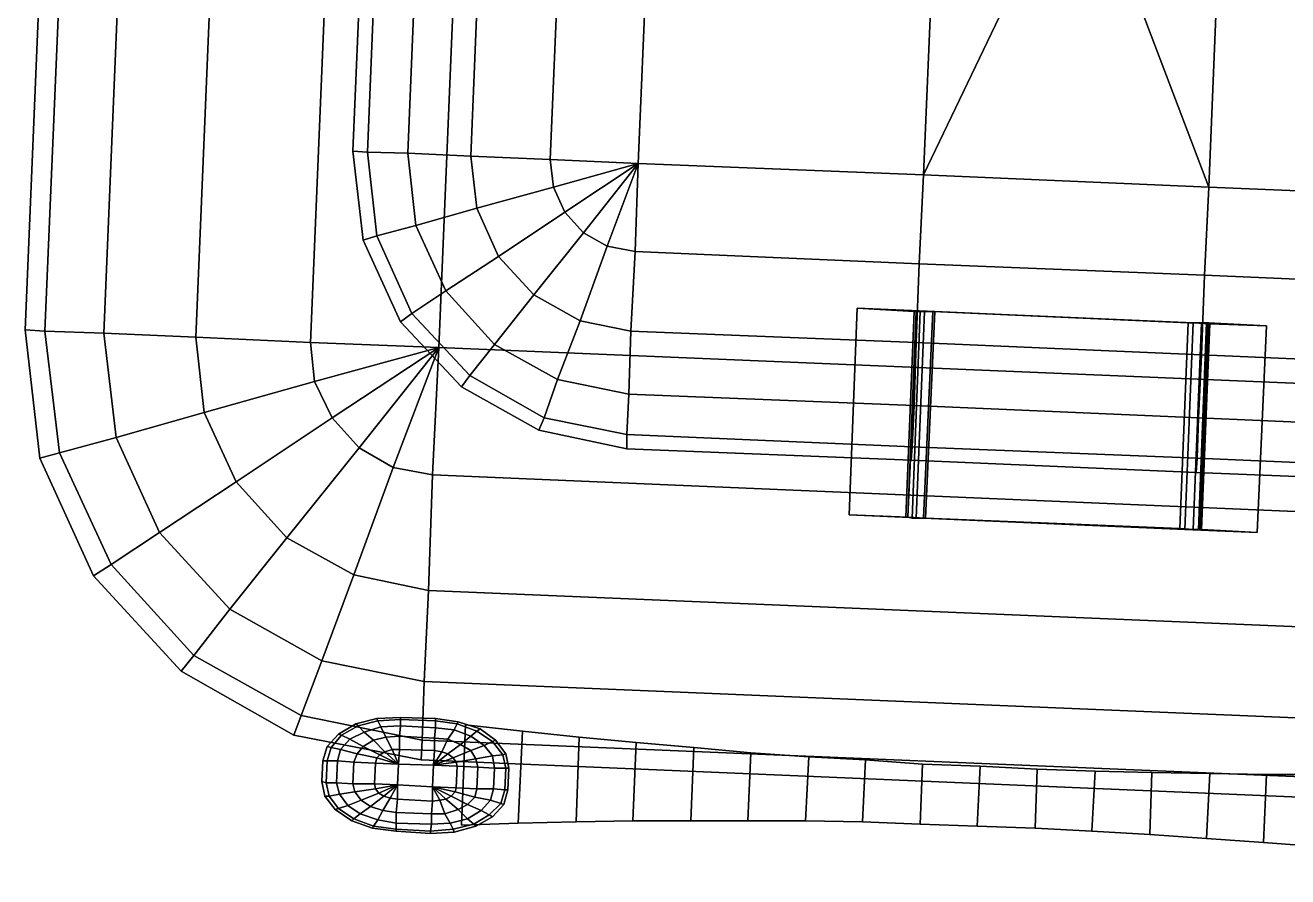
# Model space of a CAD drawing. Extents: x -0.129 to 0.076, y -0.13 to 0.082.
# Drawn here: x -0.1288 to -0.0067, y -0.1289 to -0.0465 of the extents above; entities that cross this region are included whole.
import ezdxf

# ---------------------------------------------------------------- set-up
doc = ezdxf.new("R2010")
doc.units = 0
for name, color, linetype in [('BODY', 81, 'CONTINUOUS'), ('CAP_1', 7, 'CONTINUOUS'), ('CAP_2', 7, 'CONTINUOUS'), ('CUBE', 132, 'CONTINUOUS'), ('HEAD_1', 81, 'CONTINUOUS'), ('MOUTH', 18, 'CONTINUOUS'), ('N.2', 7, 'CONTINUOUS')]:
    doc.layers.add(name, color=color, linetype=linetype)

msp = doc.modelspace()

# ---------------------------------------------------------------- meshes
at = {"layer": 'BODY'}
mesh = msp.add_polyface(dxfattribs=at)
corners = [(-0.0695, -0.0599, 0.0436), (-0.0698, -0.0684, 0.0449), (-0.0423, -0.0696, 0.0449), (-0.0419, -0.061, 0.0436), (-0.0698, -0.0684, 0.1195), (-0.0695, -0.0599, 0.1208), (-0.0419, -0.061, 0.1208), (-0.0423, -0.0696, 0.1195), (-0.0147, -0.0707, 0.0449), (-0.0143, -0.0622, 0.0436), (-0.0143, -0.0622, 0.1208), (-0.0147, -0.0707, 0.1195), (-0.0687, -0.0409, 0.0436), (-0.0772, -0.0405, 0.0449), (-0.078, -0.0595, 0.0449), (-0.0772, -0.0405, 0.1195), (-0.0687, -0.0409, 0.1208), (-0.078, -0.0595, 0.1195), (-0.0777, -0.0622, 0.0449), (-0.0777, -0.0622, 0.1195), (-0.0766, -0.0646, 0.0449), (-0.0766, -0.0646, 0.1195), (-0.0748, -0.0666, 0.0449), (-0.0748, -0.0666, 0.1195), (-0.0725, -0.0679, 0.0449), (-0.0725, -0.0679, 0.1195), (-0.0411, -0.042, 0.1208), (-0.0668, 0.0039, 0.1208), (-0.0392, 0.0027, 0.1208), (-0.0135, -0.0432, 0.1208), (-0.033, -0.0424, 0.0436), (-0.0685, -0.0367, 0.002), (-0.0371, -0.038, 0.002), (-0.0355, -0.0017, 0.002), (-0.067, -0.0003, 0.002), (-0.0216, -0.0429, 0.0436), (-0.0198, 0.0019, 0.0436), (-0.0311, 0.0024, 0.0436), (-0.0687, -0.0409, 0.005), (-0.0773, -0.0405, 0.0063), (-0.0311, 0.0024, 0.005), (-0.033, -0.0424, 0.005), (-0.0686, -0.0393, 0.0033), (-0.0772, -0.0389, 0.0047), (-0.0329, 0.0008, 0.0033), (-0.0346, -0.0407, 0.0033), (-0.0686, -0.0379, 0.0026), (-0.0771, -0.0375, 0.0039), (-0.0343, -0.0005, 0.0026), (-0.0359, -0.0393, 0.0026), (-0.0771, -0.0363, 0.0034)]
mesh.append_faces([[corners[k] for k in face] for face in [(0, 1, 2, 3), (4, 5, 6, 7), (3, 2, 8, 9), (7, 6, 10, 11), (12, 13, 14, 0), (15, 16, 5, 17), (0, 14, 18, 18), (17, 5, 19, 19), (0, 18, 20, 20), (19, 5, 21, 21), (0, 20, 22, 22), (21, 5, 23, 23), (0, 22, 24, 24), (23, 5, 25, 25), (5, 16, 26, 6), (16, 27, 28, 26), (6, 26, 29, 10), (0, 3, 30, 12), (31, 32, 33, 34), (3, 9, 35, 30), (30, 35, 36, 37), (12, 38, 39, 13), (37, 40, 41, 30), (30, 41, 38, 12), (38, 42, 43, 39), (40, 44, 45, 41), (41, 45, 42, 38), (42, 46, 47, 43), (44, 48, 49, 45), (45, 49, 46, 42), (46, 31, 50, 47), (48, 33, 32, 49), (49, 32, 31, 46)]])
mesh = msp.add_polyface(dxfattribs=at)
corners = [(0.0212, -0.0663, 0.1195), (0.0132, -0.0633, 0.1208), (0.0218, -0.0637, 0.1195), (0.0132, -0.0633, 0.0436), (0.0218, -0.0637, 0.0449), (0.0226, -0.0447, 0.0449), (0.014, -0.0444, 0.0436), (0.0294, -0.064, 0.0488), (0.0302, -0.045, 0.0488), (0.0355, -0.0643, 0.0549), (0.0363, -0.0453, 0.0549), (0.0355, -0.0643, 0.1094), (0.0294, -0.064, 0.1155), (0.0302, -0.045, 0.1155), (0.0363, -0.0453, 0.1094), (0.0226, -0.0447, 0.1195), (0.014, -0.0444, 0.1208), (0.0228, -0.0405, 0.0034), (0.0305, -0.0408, 0.0073), (0.0321, -0.0045, 0.0073), (0.0243, -0.0042, 0.0034), (0.0337, -0.041, 0.0105), (0.0352, -0.0046, 0.0105), (0.0244, 0, 0.1195), (0.0321, -0.0003, 0.1155), (0.0159, 0.0004, 0.1208), (-0.0143, -0.0622, 0.1208), (-0.0135, -0.0432, 0.1208), (-0.0143, -0.0622, 0.0436), (-0.0216, -0.0429, 0.0436), (0.043, -0.0007, 0.1162), (0.0411, -0.0455, 0.1162), (0.0226, -0.0447, 0.0063), (0.0141, -0.0444, 0.005), (0.0304, -0.045, 0.0103), (0.0365, -0.0453, 0.0164), (-0.0216, -0.0429, 0.005), (0.0227, -0.0431, 0.0047), (0.0141, -0.0427, 0.0033), (0.0304, -0.0434, 0.0086), (0.0354, -0.0436, 0.0136), (-0.0199, -0.0413, 0.0033), (0.0227, -0.0417, 0.0039), (0.0142, -0.0414, 0.0026), (0.0305, -0.0421, 0.0079), (0.0371, -0.0021, 0.0136), (0.0361, -0.0034, 0.0119), (0.0345, -0.0422, 0.0119), (-0.0185, -0.04, 0.0026), (0.0142, -0.0402, 0.002), (-0.0172, -0.0388, 0.002)]
mesh.append_faces([[corners[k] for k in face] for face in [(0, 1, 2, 2), (3, 4, 5, 6), (4, 7, 8, 5), (7, 9, 10, 8), (11, 12, 13, 14), (12, 2, 15, 13), (2, 1, 16, 15), (17, 18, 19, 20), (18, 21, 22, 19), (13, 15, 23, 24), (15, 16, 25, 23), (26, 27, 16, 1), (28, 3, 6, 29), (24, 30, 31, 13), (5, 32, 33, 6), (8, 34, 32, 5), (10, 35, 34, 8), (6, 33, 36, 29), (32, 37, 38, 33), (34, 39, 37, 32), (35, 40, 39, 34), (33, 38, 41, 36), (37, 42, 43, 38), (39, 44, 42, 37), (45, 46, 47, 40), (40, 47, 44, 39), (38, 43, 48, 41), (42, 17, 49, 43), (44, 18, 17, 42), (46, 22, 21, 47), (47, 21, 18, 44), (43, 49, 50, 48)]])
mesh = msp.add_polyface(dxfattribs=at)
corners = [(-0.0772, -0.0405, 0.0449), (-0.0849, -0.0402, 0.0488), (-0.0857, -0.0592, 0.0488), (-0.078, -0.0595, 0.0449), (-0.091, -0.04, 0.0549), (-0.0918, -0.0589, 0.0549), (-0.0949, -0.0398, 0.0626), (-0.0957, -0.0588, 0.0626), (-0.0963, -0.0397, 0.0712), (-0.0971, -0.0587, 0.0712), (-0.0963, -0.0397, 0.0932), (-0.0971, -0.0587, 0.0932), (-0.0949, -0.0398, 0.1017), (-0.0957, -0.0588, 0.1017), (-0.091, -0.04, 0.1094), (-0.0918, -0.0589, 0.1094), (-0.0849, -0.0402, 0.1155), (-0.0857, -0.0592, 0.1155), (-0.0772, -0.0405, 0.1195), (-0.078, -0.0595, 0.1195), (-0.0777, -0.0622, 0.1195), (-0.0851, -0.0642, 0.1155), (-0.1078, -0.0393, 0.0625), (-0.1094, -0.0392, 0.0711), (-0.1094, -0.0392, 0.0933), (-0.1078, -0.0393, 0.102), (-0.1031, -0.0395, 0.11), (-0.0958, -0.0398, 0.1162), (-0.1091, -0.0366, 0.065), (-0.1103, -0.0365, 0.0711), (-0.1103, -0.0365, 0.0933), (-0.1086, -0.0366, 0.102), (-0.1038, -0.0368, 0.11), (-0.0984, -0.037, 0.1145), (-0.1108, -0.034, 0.0675), (-0.1115, -0.034, 0.0711), (-0.1115, -0.034, 0.0933), (-0.1098, -0.0341, 0.102), (-0.1049, -0.0343, 0.11), (-0.1014, -0.0344, 0.1129), (-0.0773, -0.0405, 0.0063), (-0.085, -0.0402, 0.0103), (-0.0911, -0.04, 0.0164), (-0.0772, -0.0389, 0.0047), (-0.0849, -0.0386, 0.0086), (-0.0899, -0.0384, 0.0136), (-0.0771, -0.0375, 0.0039), (-0.0849, -0.0372, 0.0079), (-0.0889, -0.0371, 0.0119), (-0.0771, -0.0363, 0.0034), (-0.0848, -0.036, 0.0073), (-0.088, -0.0359, 0.0105)]
mesh.append_faces([[corners[k] for k in face] for face in [(0, 1, 2, 3), (1, 4, 5, 2), (4, 6, 7, 5), (6, 8, 9, 7), (8, 10, 11, 9), (10, 12, 13, 11), (12, 14, 15, 13), (14, 16, 17, 15), (16, 18, 19, 17), (17, 19, 20, 21), (6, 22, 23, 8), (8, 23, 24, 10), (10, 24, 25, 12), (12, 25, 26, 14), (14, 26, 27, 16), (22, 28, 29, 23), (23, 29, 30, 24), (24, 30, 31, 25), (25, 31, 32, 26), (26, 32, 33, 27), (28, 34, 35, 29), (29, 35, 36, 30), (30, 36, 37, 31), (31, 37, 38, 32), (32, 38, 39, 33), (0, 40, 41, 1), (1, 41, 42, 4), (40, 43, 44, 41), (41, 44, 45, 42), (43, 46, 47, 44), (44, 47, 48, 45), (46, 49, 50, 47), (47, 50, 51, 48)]])
mesh = msp.add_polyface(dxfattribs=at)
corners = [(-0.078, -0.0595, 0.0449), (-0.0857, -0.0592, 0.0488), (-0.0851, -0.0642, 0.0488), (-0.0777, -0.0622, 0.0449), (-0.0918, -0.0589, 0.0549), (-0.091, -0.0659, 0.0549), (-0.0957, -0.0588, 0.0626), (-0.0948, -0.0669, 0.0626), (-0.0971, -0.0587, 0.0712), (-0.0961, -0.0673, 0.0712), (-0.0971, -0.0587, 0.0932), (-0.0961, -0.0673, 0.0932), (-0.0957, -0.0588, 0.1017), (-0.0948, -0.0669, 0.1017), (-0.0918, -0.0589, 0.1094), (-0.091, -0.0659, 0.1094), (-0.0857, -0.0592, 0.1155), (-0.0851, -0.0642, 0.1155), (-0.083, -0.0689, 0.0488), (-0.0766, -0.0646, 0.0449), (-0.0881, -0.0722, 0.0549), (-0.0914, -0.0744, 0.0626), (-0.0925, -0.0752, 0.0712), (-0.0925, -0.0752, 0.0932), (-0.0914, -0.0744, 0.1017), (-0.0881, -0.0722, 0.1094), (-0.083, -0.0689, 0.1155), (-0.0777, -0.0622, 0.1195), (-0.0766, -0.0646, 0.1195), (-0.0796, -0.0726, 0.0488), (-0.0748, -0.0666, 0.0449), (-0.0834, -0.0774, 0.0549), (-0.0858, -0.0804, 0.0626), (-0.0866, -0.0815, 0.0712), (-0.0866, -0.0815, 0.0932), (-0.0858, -0.0804, 0.1017), (-0.0834, -0.0774, 0.1094), (-0.0796, -0.0726, 0.1155), (-0.0773, -0.0808, 0.0549), (-0.0751, -0.0751, 0.0488), (-0.0786, -0.0845, 0.0626), (-0.0791, -0.0857, 0.0712), (-0.0791, -0.0857, 0.0932), (-0.0786, -0.0845, 0.1017), (-0.0773, -0.0808, 0.1094), (-0.0751, -0.0751, 0.1155)]
mesh.append_faces([[corners[k] for k in face] for face in [(0, 1, 2, 3), (1, 4, 5, 2), (4, 6, 7, 5), (6, 8, 9, 7), (8, 10, 11, 9), (10, 12, 13, 11), (12, 14, 15, 13), (14, 16, 17, 15), (3, 2, 18, 19), (2, 5, 20, 18), (5, 7, 21, 20), (7, 9, 22, 21), (9, 11, 23, 22), (11, 13, 24, 23), (13, 15, 25, 24), (15, 17, 26, 25), (17, 27, 28, 26), (19, 18, 29, 30), (18, 20, 31, 29), (20, 21, 32, 31), (21, 22, 33, 32), (22, 23, 34, 33), (23, 24, 35, 34), (24, 25, 36, 35), (25, 26, 37, 36), (29, 31, 38, 39), (31, 32, 40, 38), (32, 33, 41, 40), (33, 34, 42, 41), (34, 35, 43, 42), (35, 36, 44, 43), (36, 37, 45, 44)]])
mesh = msp.add_polyface(dxfattribs=at)
corners = [(-0.0698, -0.0684, 0.0449), (-0.0702, -0.0761, 0.0488), (-0.0426, -0.0772, 0.0488), (-0.0423, -0.0696, 0.0449), (-0.0704, -0.0822, 0.0549), (-0.0428, -0.0833, 0.0549), (-0.0706, -0.0861, 0.0626), (-0.043, -0.0873, 0.0626), (-0.0706, -0.0875, 0.0712), (-0.0431, -0.0886, 0.0712), (-0.0706, -0.0875, 0.0932), (-0.0431, -0.0886, 0.0932), (-0.0706, -0.0861, 0.1017), (-0.043, -0.0873, 0.1017), (-0.0704, -0.0822, 0.1094), (-0.0428, -0.0833, 0.1094), (-0.0702, -0.0761, 0.1155), (-0.0426, -0.0772, 0.1155), (-0.0698, -0.0684, 0.1195), (-0.0423, -0.0696, 0.1195), (-0.015, -0.0784, 0.0488), (-0.0147, -0.0707, 0.0449), (-0.0153, -0.0845, 0.0549), (-0.0154, -0.0884, 0.0626), (-0.0155, -0.0898, 0.0712), (-0.0155, -0.0898, 0.0932), (-0.0154, -0.0884, 0.1017), (-0.0153, -0.0845, 0.1094), (-0.015, -0.0784, 0.1155), (-0.0147, -0.0707, 0.1195), (-0.083, -0.0689, 0.1155), (-0.0766, -0.0646, 0.1195), (-0.0748, -0.0666, 0.1195), (-0.0796, -0.0726, 0.1155), (-0.0748, -0.0666, 0.0449), (-0.0796, -0.0726, 0.0488), (-0.0751, -0.0751, 0.0488), (-0.0725, -0.0679, 0.0449), (-0.0725, -0.0679, 0.1195), (-0.0751, -0.0751, 0.1155), (-0.0695, -0.0599, 0.0436), (-0.0773, -0.0808, 0.0549), (-0.0786, -0.0845, 0.0626), (-0.0791, -0.0857, 0.0712), (-0.0791, -0.0857, 0.0932), (-0.0786, -0.0845, 0.1017), (-0.0773, -0.0808, 0.1094), (-0.0695, -0.0599, 0.1208)]
mesh.append_faces([[corners[k] for k in face] for face in [(0, 1, 2, 3), (1, 4, 5, 2), (4, 6, 7, 5), (6, 8, 9, 7), (8, 10, 11, 9), (10, 12, 13, 11), (12, 14, 15, 13), (14, 16, 17, 15), (16, 18, 19, 17), (3, 2, 20, 21), (2, 5, 22, 20), (5, 7, 23, 22), (7, 9, 24, 23), (9, 11, 25, 24), (11, 13, 26, 25), (13, 15, 27, 26), (15, 17, 28, 27), (17, 19, 29, 28), (30, 31, 32, 33), (34, 35, 36, 37), (33, 32, 38, 39), (40, 37, 0, 0), (37, 36, 1, 0), (36, 41, 4, 1), (41, 42, 6, 4), (42, 43, 8, 6), (43, 44, 10, 8), (44, 45, 12, 10), (45, 46, 14, 12), (46, 39, 16, 14), (39, 38, 18, 16), (38, 47, 18, 18)]])
mesh = msp.add_polyface(dxfattribs=at)
corners = [(-0.0143, -0.0622, 0.0436), (-0.0147, -0.0707, 0.0449), (0.0129, -0.0719, 0.0449), (0.0132, -0.0633, 0.0436), (-0.015, -0.0784, 0.0488), (0.0126, -0.0796, 0.0488), (-0.0153, -0.0845, 0.0549), (0.0123, -0.0857, 0.0549), (-0.0154, -0.0884, 0.0626), (0.0121, -0.0896, 0.0626), (-0.0155, -0.0898, 0.0712), (0.0121, -0.0909, 0.0712), (-0.0155, -0.0898, 0.0932), (0.0121, -0.0909, 0.0932), (-0.0154, -0.0884, 0.1017), (0.0121, -0.0896, 0.1017), (-0.0153, -0.0845, 0.1094), (0.0123, -0.0857, 0.1094), (-0.015, -0.0784, 0.1155), (0.0126, -0.0796, 0.1155), (-0.0147, -0.0707, 0.1195), (0.0129, -0.0719, 0.1195), (-0.0143, -0.0622, 0.1208), (0.0132, -0.0633, 0.1208), (0.0155, -0.0716, 0.0449), (0.0176, -0.079, 0.0488), (0.0192, -0.0849, 0.0549), (0.0203, -0.0886, 0.0626), (0.0207, -0.0899, 0.0712), (0.0207, -0.0899, 0.0932), (0.0203, -0.0886, 0.1017), (0.0192, -0.0849, 0.1094), (0.0176, -0.079, 0.1155), (0.0155, -0.0716, 0.1195), (0.018, -0.0704, 0.0449), (0.0222, -0.0769, 0.0488), (0.0256, -0.0819, 0.0549), (0.018, -0.0704, 0.1195), (0.0222, -0.0769, 0.1155), (0.0199, -0.0686, 0.0449), (0.0199, -0.0686, 0.1195), (0.0212, -0.0663, 0.0449), (0.0212, -0.0663, 0.1195), (0.0218, -0.0637, 0.0449)]
mesh.append_faces([[corners[k] for k in face] for face in [(0, 1, 2, 3), (1, 4, 5, 2), (4, 6, 7, 5), (6, 8, 9, 7), (8, 10, 11, 9), (10, 12, 13, 11), (12, 14, 15, 13), (14, 16, 17, 15), (16, 18, 19, 17), (18, 20, 21, 19), (20, 22, 23, 21), (3, 2, 24, 24), (2, 5, 25, 24), (5, 7, 26, 25), (7, 9, 27, 26), (9, 11, 28, 27), (11, 13, 29, 28), (13, 15, 30, 29), (15, 17, 31, 30), (17, 19, 32, 31), (19, 21, 33, 32), (21, 23, 33, 33), (3, 24, 34, 34), (24, 25, 35, 34), (25, 26, 36, 35), (32, 33, 37, 38), (33, 23, 37, 37), (3, 34, 39, 39), (37, 23, 40, 40), (3, 39, 41, 41), (40, 23, 42, 42), (3, 41, 43, 43)]])
at = {"layer": 'CAP_1'}
mesh = msp.add_polyface(dxfattribs=at)
corners = [(-0.0096, -0.0956, 0.0593), (-0.0166, -0.0953, 0.0593), (-0.0419, -0.0942, 0.0984), (-0.0426, -0.0942, 0.0996), (-0.043, -0.0942, 0.1005), (-0.0434, -0.0941, 0.1015), (-0.0436, -0.0941, 0.1015), (-0.0434, -0.0941, 0.099), (-0.0434, -0.0941, 0.0947), (-0.0434, -0.0941, 0.0593), (-0.0491, -0.0939, 0.0593), (-0.0491, -0.0939, 0.1083), (-0.0417, -0.0942, 0.1083), (-0.0171, -0.0952, 0.0698), (-0.0158, -0.0953, 0.0678), (-0.0151, -0.0953, 0.0666), (-0.015, -0.0953, 0.0666), (-0.0152, -0.0953, 0.0694), (-0.0153, -0.0953, 0.0738), (-0.0153, -0.0953, 0.1083), (-0.0096, -0.0956, 0.1083)]
mesh.append_faces([[corners[k] for k in face] for face in [(0, 1, 16, 16), (0, 16, 17, 17), (0, 17, 18, 18), (0, 18, 20, 20), (1, 14, 15, 15), (1, 15, 16, 16), (1, 2, 13, 13), (1, 13, 14, 14), (2, 12, 13, 13), (2, 3, 12, 12), (3, 4, 12, 12), (4, 5, 12, 12), (5, 6, 12, 12), (6, 7, 11, 11), (6, 11, 12, 12), (7, 8, 11, 11), (8, 9, 10, 10), (8, 10, 11, 11), (18, 19, 20, 20)]])
at = {"layer": 'CAP_2'}
mesh = msp.add_polyface(dxfattribs=at)
corners = [(-0.0087, -0.0756, 0.0593), (-0.0158, -0.0753, 0.0593), (-0.041, -0.0742, 0.0984), (-0.0418, -0.0742, 0.0996), (-0.0422, -0.0742, 0.1005), (-0.0426, -0.0742, 0.1015), (-0.0428, -0.0742, 0.1015), (-0.0426, -0.0742, 0.099), (-0.0425, -0.0742, 0.0947), (-0.0425, -0.0742, 0.0593), (-0.0483, -0.0739, 0.0593), (-0.0483, -0.0739, 0.1083), (-0.0408, -0.0742, 0.1083), (-0.0163, -0.0753, 0.0698), (-0.015, -0.0753, 0.0678), (-0.0143, -0.0753, 0.0666), (-0.0142, -0.0754, 0.0666), (-0.0144, -0.0753, 0.0694), (-0.0145, -0.0753, 0.0738), (-0.0145, -0.0753, 0.1083), (-0.0087, -0.0756, 0.1083)]
mesh.append_faces([[corners[k] for k in face] for face in [(20, 19, 18, 18), (20, 18, 0, 0), (18, 17, 0, 0), (17, 16, 0, 0), (16, 15, 1, 1), (16, 1, 0, 0), (15, 14, 1, 1), (14, 13, 1, 1), (13, 12, 2, 2), (13, 2, 1, 1), (12, 11, 6, 6), (12, 6, 5, 5), (12, 5, 4, 4), (12, 4, 3, 3), (12, 3, 2, 2), (11, 10, 8, 8), (11, 8, 7, 7), (11, 7, 6, 6), (10, 9, 8, 8)]])
at = {"layer": 'CUBE'}
mesh = msp.add_polyface(dxfattribs=at)
corners = [(-0.0927, -0.118, 0.1996), (-0.0926, -0.1166, 0.2), (-0.0933, -0.1166, 0.2), (-0.0926, -0.1153, 0.201), (-0.0939, -0.1154, 0.201), (-0.0925, -0.1143, 0.2027), (-0.0944, -0.1144, 0.2027), (-0.0925, -0.1137, 0.2047), (-0.0947, -0.1138, 0.2047), (-0.0925, -0.1135, 0.207), (-0.0948, -0.1136, 0.207), (-0.0925, -0.1135, 0.2103), (-0.0948, -0.1136, 0.2103), (-0.0925, -0.1137, 0.2126), (-0.0947, -0.1138, 0.2126), (-0.0925, -0.1143, 0.2146), (-0.0944, -0.1144, 0.2146), (-0.0926, -0.1153, 0.2163), (-0.0939, -0.1154, 0.2163), (-0.0926, -0.1166, 0.2173), (-0.0933, -0.1166, 0.2173), (-0.0927, -0.118, 0.2177), (-0.094, -0.1168, 0.2), (-0.0951, -0.1157, 0.201), (-0.096, -0.1149, 0.2027), (-0.0966, -0.1143, 0.2047), (-0.0968, -0.1141, 0.207), (-0.0966, -0.1143, 0.2126), (-0.0968, -0.1141, 0.2103), (-0.096, -0.1149, 0.2146), (-0.0951, -0.1157, 0.2163), (-0.094, -0.1168, 0.2173), (-0.0945, -0.1171, 0.2), (-0.0961, -0.1163, 0.201), (-0.0945, -0.1171, 0.2173), (-0.0961, -0.1163, 0.2163), (-0.0948, -0.1174, 0.2), (-0.0967, -0.117, 0.201), (-0.0948, -0.1174, 0.2173), (-0.0967, -0.117, 0.2163), (-0.0949, -0.1179, 0.2), (-0.0949, -0.1179, 0.2173), (-0.095, -0.1199, 0.2), (-0.0928, -0.12, 0.1996), (-0.0928, -0.12, 0.2177), (-0.095, -0.1199, 0.2173), (-0.0893, -0.1181, 0.2177), (-0.0894, -0.1202, 0.2177)]
mesh.append_faces([[corners[k] for k in face] for face in [(0, 1, 2, 2), (1, 3, 4, 2), (3, 5, 6, 4), (5, 7, 8, 6), (7, 9, 10, 8), (9, 11, 12, 10), (11, 13, 14, 12), (13, 15, 16, 14), (15, 17, 18, 16), (17, 19, 20, 18), (19, 21, 20, 20), (0, 2, 22, 22), (2, 4, 23, 22), (4, 6, 24, 23), (6, 8, 25, 24), (8, 10, 26, 25), (12, 14, 27, 28), (14, 16, 29, 27), (16, 18, 30, 29), (18, 20, 31, 30), (20, 21, 31, 31), (0, 22, 32, 32), (22, 23, 33, 32), (30, 31, 34, 35), (31, 21, 34, 34), (0, 32, 36, 36), (32, 33, 37, 36), (35, 34, 38, 39), (34, 21, 38, 38), (0, 36, 40, 40), (38, 21, 41, 41), (0, 40, 42, 43), (41, 21, 44, 45), (44, 21, 46, 47)]])
mesh = msp.add_polyface(dxfattribs=at)
corners = [(-0.0893, -0.1181, 0.1996), (-0.087, -0.1182, 0.2), (-0.0871, -0.1178, 0.2), (-0.087, -0.1182, 0.2173), (-0.0893, -0.1181, 0.2177), (-0.0871, -0.1178, 0.2173), (-0.0874, -0.1174, 0.2), (-0.0874, -0.1174, 0.2173), (-0.0879, -0.117, 0.2), (-0.0879, -0.117, 0.2173), (-0.0885, -0.1168, 0.2), (-0.0867, -0.1161, 0.201), (-0.0879, -0.1156, 0.201), (-0.0867, -0.1161, 0.2163), (-0.0885, -0.1168, 0.2173), (-0.0879, -0.1156, 0.2163), (-0.0892, -0.1167, 0.2), (-0.0892, -0.1155, 0.201), (-0.0873, -0.1147, 0.2027), (-0.0891, -0.1145, 0.2027), (-0.087, -0.1141, 0.2047), (-0.0891, -0.1138, 0.2047), (-0.0869, -0.1139, 0.207), (-0.0891, -0.1136, 0.207), (-0.0869, -0.1139, 0.2103), (-0.0891, -0.1136, 0.2103), (-0.087, -0.1141, 0.2126), (-0.0891, -0.1138, 0.2126), (-0.0873, -0.1147, 0.2146), (-0.0891, -0.1145, 0.2146), (-0.0892, -0.1155, 0.2163), (-0.0892, -0.1167, 0.2173), (-0.0926, -0.1166, 0.2), (-0.0927, -0.118, 0.1996), (-0.0926, -0.1153, 0.201), (-0.0925, -0.1143, 0.2027), (-0.0925, -0.1137, 0.2047), (-0.0925, -0.1135, 0.207), (-0.0925, -0.1135, 0.2103), (-0.0925, -0.1137, 0.2126), (-0.0925, -0.1143, 0.2146), (-0.0926, -0.1153, 0.2163), (-0.0926, -0.1166, 0.2173), (-0.0927, -0.118, 0.2177), (-0.0928, -0.12, 0.1996), (-0.0894, -0.1202, 0.1996)]
mesh.append_faces([[corners[k] for k in face] for face in [(0, 1, 2, 2), (3, 4, 5, 5), (0, 2, 6, 6), (5, 4, 7, 7), (0, 6, 8, 8), (7, 4, 9, 9), (0, 8, 10, 10), (8, 11, 12, 10), (13, 9, 14, 15), (9, 4, 14, 14), (0, 10, 16, 16), (10, 12, 17, 16), (12, 18, 19, 17), (18, 20, 21, 19), (20, 22, 23, 21), (22, 24, 25, 23), (24, 26, 27, 25), (26, 28, 29, 27), (28, 15, 30, 29), (15, 14, 31, 30), (14, 4, 31, 31), (0, 16, 32, 33), (16, 17, 34, 32), (17, 19, 35, 34), (19, 21, 36, 35), (21, 23, 37, 36), (23, 25, 38, 37), (25, 27, 39, 38), (27, 29, 40, 39), (29, 30, 41, 40), (30, 31, 42, 41), (31, 4, 43, 42), (44, 45, 0, 33)]])
mesh = msp.add_polyface(dxfattribs=at)
corners = [(-0.0948, -0.1136, 0.207), (-0.0948, -0.1136, 0.2103), (-0.0968, -0.1141, 0.2103), (-0.0968, -0.1141, 0.207), (-0.0951, -0.1157, 0.201), (-0.096, -0.1149, 0.2027), (-0.0974, -0.1156, 0.2027), (-0.0961, -0.1163, 0.201), (-0.0966, -0.1143, 0.2047), (-0.0982, -0.1152, 0.2047), (-0.0985, -0.1151, 0.207), (-0.0985, -0.1151, 0.2103), (-0.0966, -0.1143, 0.2126), (-0.0982, -0.1152, 0.2126), (-0.096, -0.1149, 0.2146), (-0.0974, -0.1156, 0.2146), (-0.0951, -0.1157, 0.2163), (-0.0961, -0.1163, 0.2163), (-0.0983, -0.1166, 0.2027), (-0.0967, -0.117, 0.201), (-0.0992, -0.1164, 0.2047), (-0.0996, -0.1163, 0.207), (-0.0996, -0.1163, 0.2103), (-0.0992, -0.1164, 0.2126), (-0.0983, -0.1166, 0.2146), (-0.0967, -0.117, 0.2163), (-0.0948, -0.1174, 0.2), (-0.097, -0.1178, 0.201), (-0.0949, -0.1179, 0.2), (-0.0986, -0.1177, 0.2027), (-0.0996, -0.1177, 0.2047), (-0.1, -0.1177, 0.207), (-0.1, -0.1177, 0.2103), (-0.0996, -0.1177, 0.2126), (-0.0986, -0.1177, 0.2146), (-0.097, -0.1178, 0.2163), (-0.0948, -0.1174, 0.2173), (-0.0949, -0.1179, 0.2173), (-0.0971, -0.1199, 0.201), (-0.095, -0.1199, 0.2), (-0.0987, -0.1198, 0.2027), (-0.0997, -0.1198, 0.2047), (-0.1001, -0.1197, 0.207), (-0.1001, -0.1197, 0.2103), (-0.0997, -0.1198, 0.2126), (-0.0987, -0.1198, 0.2146), (-0.0971, -0.1199, 0.2163), (-0.095, -0.1199, 0.2173)]
mesh.append_faces([[corners[k] for k in face] for face in [(0, 1, 2, 3), (4, 5, 6, 7), (5, 8, 9, 6), (8, 3, 10, 9), (3, 2, 11, 10), (2, 12, 13, 11), (12, 14, 15, 13), (14, 16, 17, 15), (7, 6, 18, 19), (6, 9, 20, 18), (9, 10, 21, 20), (10, 11, 22, 21), (11, 13, 23, 22), (13, 15, 24, 23), (15, 17, 25, 24), (26, 19, 27, 28), (19, 18, 29, 27), (18, 20, 30, 29), (20, 21, 31, 30), (21, 22, 32, 31), (22, 23, 33, 32), (23, 24, 34, 33), (24, 25, 35, 34), (25, 36, 37, 35), (28, 27, 38, 39), (27, 29, 40, 38), (29, 30, 41, 40), (30, 31, 42, 41), (31, 32, 43, 42), (32, 33, 44, 43), (33, 34, 45, 44), (34, 35, 46, 45), (35, 37, 47, 46)]])
mesh = msp.add_polyface(dxfattribs=at)
corners = [(-0.087, -0.1182, 0.2), (-0.085, -0.1183, 0.201), (-0.0852, -0.1175, 0.201), (-0.0871, -0.1178, 0.2), (-0.0834, -0.1184, 0.2027), (-0.0836, -0.1172, 0.2027), (-0.0823, -0.1184, 0.2047), (-0.0826, -0.1171, 0.2047), (-0.082, -0.1184, 0.207), (-0.0823, -0.117, 0.207), (-0.082, -0.1184, 0.2103), (-0.0823, -0.117, 0.2103), (-0.0823, -0.1184, 0.2126), (-0.0826, -0.1171, 0.2126), (-0.0834, -0.1184, 0.2146), (-0.0836, -0.1172, 0.2146), (-0.085, -0.1183, 0.2163), (-0.0852, -0.1175, 0.2163), (-0.087, -0.1182, 0.2173), (-0.0871, -0.1178, 0.2173), (-0.0857, -0.1167, 0.201), (-0.0874, -0.1174, 0.2), (-0.0844, -0.1162, 0.2027), (-0.0836, -0.1158, 0.2047), (-0.0833, -0.1157, 0.207), (-0.0833, -0.1157, 0.2103), (-0.0836, -0.1158, 0.2126), (-0.0844, -0.1162, 0.2146), (-0.0857, -0.1167, 0.2163), (-0.0874, -0.1174, 0.2173), (-0.0867, -0.1161, 0.201), (-0.0879, -0.117, 0.2), (-0.0857, -0.1153, 0.2027), (-0.0851, -0.1148, 0.2047), (-0.0848, -0.1146, 0.207), (-0.0848, -0.1146, 0.2103), (-0.0851, -0.1148, 0.2126), (-0.0857, -0.1153, 0.2146), (-0.0867, -0.1161, 0.2163), (-0.0879, -0.117, 0.2173), (-0.0873, -0.1147, 0.2027), (-0.0879, -0.1156, 0.201), (-0.087, -0.1141, 0.2047), (-0.0869, -0.1139, 0.207), (-0.0869, -0.1139, 0.2103), (-0.087, -0.1141, 0.2126), (-0.0873, -0.1147, 0.2146), (-0.0879, -0.1156, 0.2163)]
mesh.append_faces([[corners[k] for k in face] for face in [(0, 1, 2, 3), (1, 4, 5, 2), (4, 6, 7, 5), (6, 8, 9, 7), (8, 10, 11, 9), (10, 12, 13, 11), (12, 14, 15, 13), (14, 16, 17, 15), (16, 18, 19, 17), (3, 2, 20, 21), (2, 5, 22, 20), (5, 7, 23, 22), (7, 9, 24, 23), (9, 11, 25, 24), (11, 13, 26, 25), (13, 15, 27, 26), (15, 17, 28, 27), (17, 19, 29, 28), (21, 20, 30, 31), (20, 22, 32, 30), (22, 23, 33, 32), (23, 24, 34, 33), (24, 25, 35, 34), (25, 26, 36, 35), (26, 27, 37, 36), (27, 28, 38, 37), (28, 29, 39, 38), (30, 32, 40, 41), (32, 33, 42, 40), (33, 34, 43, 42), (34, 35, 44, 43), (35, 36, 45, 44), (36, 37, 46, 45), (37, 38, 47, 46)]])
mesh = msp.add_polyface(dxfattribs=at)
corners = [(-0.0894, -0.1202, 0.1996), (-0.0894, -0.1216, 0.2), (-0.0887, -0.1215, 0.2), (-0.0895, -0.1228, 0.201), (-0.0882, -0.1228, 0.201), (-0.0895, -0.1238, 0.2027), (-0.0877, -0.1237, 0.2027), (-0.0896, -0.1245, 0.2047), (-0.0874, -0.1243, 0.2047), (-0.0896, -0.1247, 0.207), (-0.0873, -0.1246, 0.207), (-0.0896, -0.1247, 0.2103), (-0.0873, -0.1246, 0.2103), (-0.0896, -0.1245, 0.2126), (-0.0874, -0.1243, 0.2126), (-0.0895, -0.1238, 0.2146), (-0.0877, -0.1237, 0.2146), (-0.0895, -0.1228, 0.2163), (-0.0882, -0.1228, 0.2163), (-0.0894, -0.1216, 0.2173), (-0.0887, -0.1215, 0.2173), (-0.0894, -0.1202, 0.2177), (-0.0881, -0.1214, 0.2), (-0.0869, -0.1224, 0.201), (-0.086, -0.1233, 0.2027), (-0.0854, -0.1238, 0.2047), (-0.0852, -0.124, 0.207), (-0.0854, -0.1238, 0.2126), (-0.0852, -0.124, 0.2103), (-0.086, -0.1233, 0.2146), (-0.0869, -0.1224, 0.2163), (-0.0881, -0.1214, 0.2173), (-0.0876, -0.1211, 0.2), (-0.086, -0.1219, 0.201), (-0.0876, -0.1211, 0.2173), (-0.086, -0.1219, 0.2163), (-0.0872, -0.1207, 0.2), (-0.0853, -0.1212, 0.201), (-0.0872, -0.1207, 0.2173), (-0.0853, -0.1212, 0.2163), (-0.0871, -0.1203, 0.2), (-0.0871, -0.1203, 0.2173), (-0.087, -0.1182, 0.2), (-0.0893, -0.1181, 0.1996), (-0.0893, -0.1181, 0.2177), (-0.087, -0.1182, 0.2173)]
mesh.append_faces([[corners[k] for k in face] for face in [(0, 1, 2, 2), (1, 3, 4, 2), (3, 5, 6, 4), (5, 7, 8, 6), (7, 9, 10, 8), (9, 11, 12, 10), (11, 13, 14, 12), (13, 15, 16, 14), (15, 17, 18, 16), (17, 19, 20, 18), (19, 21, 20, 20), (0, 2, 22, 22), (2, 4, 23, 22), (4, 6, 24, 23), (6, 8, 25, 24), (8, 10, 26, 25), (12, 14, 27, 28), (14, 16, 29, 27), (16, 18, 30, 29), (18, 20, 31, 30), (20, 21, 31, 31), (0, 22, 32, 32), (22, 23, 33, 32), (30, 31, 34, 35), (31, 21, 34, 34), (0, 32, 36, 36), (32, 33, 37, 36), (35, 34, 38, 39), (34, 21, 38, 38), (0, 36, 40, 40), (38, 21, 41, 41), (0, 40, 42, 43), (41, 21, 44, 45)]])
mesh = msp.add_polyface(dxfattribs=at)
corners = [(-0.0873, -0.1246, 0.207), (-0.0873, -0.1246, 0.2103), (-0.0852, -0.124, 0.2103), (-0.0852, -0.124, 0.207), (-0.0869, -0.1224, 0.201), (-0.086, -0.1233, 0.2027), (-0.0847, -0.1225, 0.2027), (-0.086, -0.1219, 0.201), (-0.0854, -0.1238, 0.2047), (-0.0839, -0.1229, 0.2047), (-0.0836, -0.1231, 0.207), (-0.0836, -0.1231, 0.2103), (-0.0854, -0.1238, 0.2126), (-0.0839, -0.1229, 0.2126), (-0.086, -0.1233, 0.2146), (-0.0847, -0.1225, 0.2146), (-0.0869, -0.1224, 0.2163), (-0.086, -0.1219, 0.2163), (-0.0838, -0.1215, 0.2027), (-0.0853, -0.1212, 0.201), (-0.0828, -0.1218, 0.2047), (-0.0825, -0.1219, 0.207), (-0.0825, -0.1219, 0.2103), (-0.0828, -0.1218, 0.2126), (-0.0838, -0.1215, 0.2146), (-0.0853, -0.1212, 0.2163), (-0.0872, -0.1207, 0.2), (-0.0851, -0.1204, 0.201), (-0.0871, -0.1203, 0.2), (-0.0835, -0.1204, 0.2027), (-0.0824, -0.1205, 0.2047), (-0.0821, -0.1205, 0.207), (-0.0821, -0.1205, 0.2103), (-0.0824, -0.1205, 0.2126), (-0.0835, -0.1204, 0.2146), (-0.0851, -0.1204, 0.2163), (-0.0872, -0.1207, 0.2173), (-0.0871, -0.1203, 0.2173), (-0.085, -0.1183, 0.201), (-0.087, -0.1182, 0.2), (-0.0834, -0.1184, 0.2027), (-0.0823, -0.1184, 0.2047), (-0.082, -0.1184, 0.207), (-0.082, -0.1184, 0.2103), (-0.0823, -0.1184, 0.2126), (-0.0834, -0.1184, 0.2146), (-0.085, -0.1183, 0.2163), (-0.087, -0.1182, 0.2173)]
mesh.append_faces([[corners[k] for k in face] for face in [(0, 1, 2, 3), (4, 5, 6, 7), (5, 8, 9, 6), (8, 3, 10, 9), (3, 2, 11, 10), (2, 12, 13, 11), (12, 14, 15, 13), (14, 16, 17, 15), (7, 6, 18, 19), (6, 9, 20, 18), (9, 10, 21, 20), (10, 11, 22, 21), (11, 13, 23, 22), (13, 15, 24, 23), (15, 17, 25, 24), (26, 19, 27, 28), (19, 18, 29, 27), (18, 20, 30, 29), (20, 21, 31, 30), (21, 22, 32, 31), (22, 23, 33, 32), (23, 24, 34, 33), (24, 25, 35, 34), (25, 36, 37, 35), (28, 27, 38, 39), (27, 29, 40, 38), (29, 30, 41, 40), (30, 31, 42, 41), (31, 32, 43, 42), (32, 33, 44, 43), (33, 34, 45, 44), (34, 35, 46, 45), (35, 37, 47, 46)]])
mesh = msp.add_polyface(dxfattribs=at)
corners = [(-0.095, -0.1199, 0.2), (-0.0971, -0.1199, 0.201), (-0.0969, -0.1207, 0.201), (-0.0949, -0.1204, 0.2), (-0.0987, -0.1198, 0.2027), (-0.0984, -0.1209, 0.2027), (-0.0997, -0.1198, 0.2047), (-0.0994, -0.1211, 0.2047), (-0.1001, -0.1197, 0.207), (-0.0998, -0.1211, 0.207), (-0.1001, -0.1197, 0.2103), (-0.0998, -0.1211, 0.2103), (-0.0997, -0.1198, 0.2126), (-0.0994, -0.1211, 0.2126), (-0.0987, -0.1198, 0.2146), (-0.0984, -0.1209, 0.2146), (-0.0971, -0.1199, 0.2163), (-0.0969, -0.1207, 0.2163), (-0.095, -0.1199, 0.2173), (-0.0949, -0.1204, 0.2173), (-0.0963, -0.1215, 0.201), (-0.0946, -0.1208, 0.2), (-0.0976, -0.122, 0.2027), (-0.0985, -0.1223, 0.2047), (-0.0988, -0.1224, 0.207), (-0.0988, -0.1224, 0.2103), (-0.0985, -0.1223, 0.2126), (-0.0976, -0.122, 0.2146), (-0.0963, -0.1215, 0.2163), (-0.0946, -0.1208, 0.2173), (-0.0954, -0.1221, 0.201), (-0.0941, -0.1211, 0.2), (-0.0964, -0.1228, 0.2027), (-0.097, -0.1233, 0.2047), (-0.0972, -0.1235, 0.207), (-0.0972, -0.1235, 0.2103), (-0.097, -0.1233, 0.2126), (-0.0964, -0.1228, 0.2146), (-0.0954, -0.1221, 0.2163), (-0.0947, -0.1234, 0.2027), (-0.0942, -0.1225, 0.201), (-0.0951, -0.124, 0.2047), (-0.0952, -0.1242, 0.207), (-0.0952, -0.1242, 0.2103), (-0.0951, -0.124, 0.2126), (-0.0947, -0.1234, 0.2146), (-0.0942, -0.1225, 0.2163)]
mesh.append_faces([[corners[k] for k in face] for face in [(0, 1, 2, 3), (1, 4, 5, 2), (4, 6, 7, 5), (6, 8, 9, 7), (8, 10, 11, 9), (10, 12, 13, 11), (12, 14, 15, 13), (14, 16, 17, 15), (16, 18, 19, 17), (3, 2, 20, 21), (2, 5, 22, 20), (5, 7, 23, 22), (7, 9, 24, 23), (9, 11, 25, 24), (11, 13, 26, 25), (13, 15, 27, 26), (15, 17, 28, 27), (17, 19, 29, 28), (21, 20, 30, 31), (20, 22, 32, 30), (22, 23, 33, 32), (23, 24, 34, 33), (24, 25, 35, 34), (25, 26, 36, 35), (26, 27, 37, 36), (27, 28, 38, 37), (30, 32, 39, 40), (32, 33, 41, 39), (33, 34, 42, 41), (34, 35, 43, 42), (35, 36, 44, 43), (36, 37, 45, 44), (37, 38, 46, 45)]])
mesh = msp.add_polyface(dxfattribs=at)
corners = [(-0.0928, -0.12, 0.1996), (-0.0928, -0.1214, 0.2), (-0.0894, -0.1216, 0.2), (-0.0894, -0.1202, 0.1996), (-0.0929, -0.1227, 0.201), (-0.0895, -0.1228, 0.201), (-0.0929, -0.1237, 0.2027), (-0.0895, -0.1238, 0.2027), (-0.0929, -0.1243, 0.2047), (-0.0896, -0.1245, 0.2047), (-0.0929, -0.1245, 0.207), (-0.0896, -0.1247, 0.207), (-0.0929, -0.1245, 0.2103), (-0.0896, -0.1247, 0.2103), (-0.0929, -0.1243, 0.2126), (-0.0896, -0.1245, 0.2126), (-0.0929, -0.1237, 0.2146), (-0.0895, -0.1238, 0.2146), (-0.0929, -0.1227, 0.2163), (-0.0895, -0.1228, 0.2163), (-0.0928, -0.1214, 0.2173), (-0.0894, -0.1216, 0.2173), (-0.0928, -0.12, 0.2177), (-0.0894, -0.1202, 0.2177), (-0.095, -0.1199, 0.2), (-0.0949, -0.1204, 0.2), (-0.095, -0.1199, 0.2173), (-0.0949, -0.1204, 0.2173), (-0.0946, -0.1208, 0.2), (-0.0946, -0.1208, 0.2173), (-0.0941, -0.1211, 0.2), (-0.0963, -0.1215, 0.2163), (-0.0941, -0.1211, 0.2173), (-0.0954, -0.1221, 0.2163), (-0.0935, -0.1213, 0.2), (-0.0954, -0.1221, 0.201), (-0.0942, -0.1225, 0.201), (-0.0935, -0.1213, 0.2173), (-0.0942, -0.1225, 0.2163), (-0.0947, -0.1234, 0.2027), (-0.0951, -0.124, 0.2047), (-0.0952, -0.1242, 0.207), (-0.0952, -0.1242, 0.2103), (-0.0951, -0.124, 0.2126), (-0.0947, -0.1234, 0.2146)]
mesh.append_faces([[corners[k] for k in face] for face in [(0, 1, 2, 3), (1, 4, 5, 2), (4, 6, 7, 5), (6, 8, 9, 7), (8, 10, 11, 9), (10, 12, 13, 11), (12, 14, 15, 13), (14, 16, 17, 15), (16, 18, 19, 17), (18, 20, 21, 19), (20, 22, 23, 21), (0, 24, 25, 25), (26, 22, 27, 27), (0, 25, 28, 28), (27, 22, 29, 29), (0, 28, 30, 30), (31, 29, 32, 33), (29, 22, 32, 32), (0, 30, 34, 34), (30, 35, 36, 34), (33, 32, 37, 38), (32, 22, 37, 37), (0, 34, 1, 1), (34, 36, 4, 1), (36, 39, 6, 4), (39, 40, 8, 6), (40, 41, 10, 8), (41, 42, 12, 10), (42, 43, 14, 12), (43, 44, 16, 14), (44, 38, 18, 16), (38, 37, 20, 18), (37, 22, 20, 20)]])
at = {"layer": 'HEAD_1'}
mesh = msp.add_polyface(dxfattribs=at)
corners = [(0.0361, 0.0372, 0.121), (0.0484, 0.0367, 0.123), (0.048, 0.0405, 0.123), (0.0484, 0.0367, 0.3191), (0.0361, 0.0372, 0.321), (0.048, 0.0405, 0.3191), (0.0464, 0.044, 0.123), (0.0464, 0.044, 0.3191), (0.0437, 0.0469, 0.123), (0.0437, 0.0469, 0.3191), (0.0404, 0.0488, 0.123), (0.0507, 0.0556, 0.1287), (0.0443, 0.0592, 0.1287), (0.0507, 0.0556, 0.3134), (0.0404, 0.0488, 0.3191), (0.0443, 0.0592, 0.3134), (0.0366, 0.0495, 0.123), (0.0371, 0.0607, 0.1287), (0.0474, 0.0675, 0.1375), (0.0374, 0.0695, 0.1375), (0.0493, 0.0728, 0.1487), (0.0377, 0.0752, 0.1487), (0.05, 0.0747, 0.161), (0.0377, 0.0772, 0.161), (0.05, 0.0747, 0.281), (0.0377, 0.0772, 0.281), (0.0493, 0.0728, 0.2934), (0.0377, 0.0752, 0.2934), (0.0474, 0.0675, 0.3046), (0.0374, 0.0695, 0.3046), (0.0371, 0.0607, 0.3134), (0.0366, 0.0495, 0.3191), (-0.0833, 0.0546, 0.123), (-0.0838, 0.0422, 0.121), (-0.0828, 0.0657, 0.1287), (-0.0825, 0.0745, 0.1375), (-0.0822, 0.0802, 0.1487), (-0.0821, 0.0822, 0.161), (-0.0821, 0.0822, 0.281), (-0.0822, 0.0802, 0.2934), (-0.0825, 0.0745, 0.3046), (-0.0828, 0.0657, 0.3134), (-0.0833, 0.0546, 0.3191), (-0.0838, 0.0422, 0.321), (-0.0888, -0.0777, 0.121), (0.031, -0.0827, 0.121)]
mesh.append_faces([[corners[k] for k in face] for face in [(0, 1, 2, 2), (3, 4, 5, 5), (0, 2, 6, 6), (5, 4, 7, 7), (0, 6, 8, 8), (7, 4, 9, 9), (0, 8, 10, 10), (8, 11, 12, 10), (13, 9, 14, 15), (9, 4, 14, 14), (0, 10, 16, 16), (10, 12, 17, 16), (12, 18, 19, 17), (18, 20, 21, 19), (20, 22, 23, 21), (22, 24, 25, 23), (24, 26, 27, 25), (26, 28, 29, 27), (28, 15, 30, 29), (15, 14, 31, 30), (14, 4, 31, 31), (0, 16, 32, 33), (16, 17, 34, 32), (17, 19, 35, 34), (19, 21, 36, 35), (21, 23, 37, 36), (23, 25, 38, 37), (25, 27, 39, 38), (27, 29, 40, 39), (29, 30, 41, 40), (30, 31, 42, 41), (31, 4, 43, 42), (44, 45, 0, 33)]])
mesh = msp.add_polyface(dxfattribs=at)
corners = [(-0.0838, 0.0422, 0.121), (-0.0833, 0.0546, 0.123), (-0.0871, 0.0541, 0.123), (-0.0833, 0.0546, 0.3191), (-0.0838, 0.0422, 0.321), (-0.0871, 0.0541, 0.3191), (-0.0907, 0.0525, 0.123), (-0.0907, 0.0525, 0.3191), (-0.0935, 0.0499, 0.123), (-0.0935, 0.0499, 0.3191), (-0.0954, 0.0465, 0.123), (-0.1023, 0.0568, 0.1287), (-0.1059, 0.0504, 0.1287), (-0.1023, 0.0568, 0.3134), (-0.0954, 0.0465, 0.3191), (-0.1059, 0.0504, 0.3134), (-0.0962, 0.0427, 0.123), (-0.1073, 0.0432, 0.1287), (-0.1142, 0.0535, 0.1375), (-0.1162, 0.0436, 0.1375), (-0.1195, 0.0555, 0.1487), (-0.1218, 0.0438, 0.1487), (-0.1213, 0.0562, 0.161), (-0.1238, 0.0439, 0.161), (-0.1213, 0.0562, 0.281), (-0.1238, 0.0439, 0.281), (-0.1195, 0.0555, 0.2934), (-0.1218, 0.0438, 0.2934), (-0.1142, 0.0535, 0.3046), (-0.1162, 0.0436, 0.3046), (-0.1073, 0.0432, 0.3134), (-0.0962, 0.0427, 0.3191), (-0.1012, -0.0772, 0.123), (-0.0888, -0.0777, 0.121), (-0.1123, -0.0767, 0.1287), (-0.1212, -0.0763, 0.1375), (-0.1269, -0.0761, 0.1487), (-0.1288, -0.076, 0.161), (-0.1288, -0.076, 0.281), (-0.1269, -0.0761, 0.2934), (-0.1212, -0.0763, 0.3046), (-0.1123, -0.0767, 0.3134), (-0.1012, -0.0772, 0.3191), (-0.0888, -0.0777, 0.321), (0.0361, 0.0372, 0.321), (0.031, -0.0827, 0.321)]
mesh.append_faces([[corners[k] for k in face] for face in [(0, 1, 2, 2), (3, 4, 5, 5), (0, 2, 6, 6), (5, 4, 7, 7), (0, 6, 8, 8), (7, 4, 9, 9), (0, 8, 10, 10), (8, 11, 12, 10), (13, 9, 14, 15), (9, 4, 14, 14), (0, 10, 16, 16), (10, 12, 17, 16), (12, 18, 19, 17), (18, 20, 21, 19), (20, 22, 23, 21), (22, 24, 25, 23), (24, 26, 27, 25), (26, 28, 29, 27), (28, 15, 30, 29), (15, 14, 31, 30), (14, 4, 31, 31), (0, 16, 32, 33), (16, 17, 34, 32), (17, 19, 35, 34), (19, 21, 36, 35), (21, 23, 37, 36), (23, 25, 38, 37), (25, 27, 39, 38), (27, 29, 40, 39), (29, 30, 41, 40), (30, 31, 42, 41), (31, 4, 43, 42), (43, 4, 44, 45)]])
mesh = msp.add_polyface(dxfattribs=at)
corners = [(-0.1012, -0.0772, 0.123), (-0.1123, -0.0767, 0.1287), (-0.1115, -0.084, 0.1287), (-0.1008, -0.081, 0.123), (-0.1212, -0.0763, 0.1375), (-0.12, -0.0864, 0.1375), (-0.1269, -0.0761, 0.1487), (-0.1255, -0.0879, 0.1487), (-0.1288, -0.076, 0.161), (-0.1274, -0.0884, 0.161), (-0.1288, -0.076, 0.281), (-0.1274, -0.0884, 0.281), (-0.1269, -0.0761, 0.2934), (-0.1255, -0.0879, 0.2934), (-0.1212, -0.0763, 0.3046), (-0.12, -0.0864, 0.3046), (-0.1123, -0.0767, 0.3134), (-0.1115, -0.084, 0.3134), (-0.1012, -0.0772, 0.3191), (-0.1008, -0.081, 0.3191), (-0.1084, -0.0907, 0.1287), (-0.0991, -0.0845, 0.123), (-0.1158, -0.0956, 0.1375), (-0.1205, -0.0987, 0.1487), (-0.1222, -0.0998, 0.161), (-0.1222, -0.0998, 0.281), (-0.1205, -0.0987, 0.2934), (-0.1158, -0.0956, 0.3046), (-0.1084, -0.0907, 0.3134), (-0.0991, -0.0845, 0.3191), (-0.1035, -0.0961, 0.1287), (-0.0965, -0.0874, 0.123), (-0.109, -0.103, 0.1375), (-0.1125, -0.1075, 0.1487), (-0.1137, -0.109, 0.161), (-0.1137, -0.109, 0.281), (-0.1125, -0.1075, 0.2934), (-0.109, -0.103, 0.3046), (-0.1035, -0.0961, 0.3134), (-0.1001, -0.108, 0.1375), (-0.097, -0.0997, 0.1287), (-0.1021, -0.1133, 0.1487), (-0.1028, -0.1152, 0.161), (-0.1028, -0.1152, 0.281), (-0.1021, -0.1133, 0.2934), (-0.1001, -0.108, 0.3046), (-0.097, -0.0997, 0.3134)]
mesh.append_faces([[corners[k] for k in face] for face in [(0, 1, 2, 3), (1, 4, 5, 2), (4, 6, 7, 5), (6, 8, 9, 7), (8, 10, 11, 9), (10, 12, 13, 11), (12, 14, 15, 13), (14, 16, 17, 15), (16, 18, 19, 17), (3, 2, 20, 21), (2, 5, 22, 20), (5, 7, 23, 22), (7, 9, 24, 23), (9, 11, 25, 24), (11, 13, 26, 25), (13, 15, 27, 26), (15, 17, 28, 27), (17, 19, 29, 28), (21, 20, 30, 31), (20, 22, 32, 30), (22, 23, 33, 32), (23, 24, 34, 33), (24, 25, 35, 34), (25, 26, 36, 35), (26, 27, 37, 36), (27, 28, 38, 37), (30, 32, 39, 40), (32, 33, 41, 39), (33, 34, 42, 41), (34, 35, 43, 42), (35, 36, 44, 43), (36, 37, 45, 44), (37, 38, 46, 45)]])
mesh = msp.add_polyface(dxfattribs=at)
corners = [(-0.0888, -0.0777, 0.121), (-0.0894, -0.09, 0.123), (0.0305, -0.0951, 0.123), (0.031, -0.0827, 0.121), (-0.0898, -0.1012, 0.1287), (0.0301, -0.1062, 0.1287), (-0.0902, -0.11, 0.1375), (0.0297, -0.115, 0.1375), (-0.0904, -0.1157, 0.1487), (0.0295, -0.1207, 0.1487), (-0.0905, -0.1176, 0.161), (0.0294, -0.1227, 0.161), (-0.0905, -0.1176, 0.281), (0.0294, -0.1227, 0.281), (-0.0904, -0.1157, 0.2934), (0.0295, -0.1207, 0.2934), (-0.0902, -0.11, 0.3046), (0.0297, -0.115, 0.3046), (-0.0898, -0.1012, 0.3134), (0.0301, -0.1062, 0.3134), (-0.0894, -0.09, 0.3191), (0.0305, -0.0951, 0.3191), (-0.0888, -0.0777, 0.321), (0.031, -0.0827, 0.321), (-0.1012, -0.0772, 0.123), (-0.1008, -0.081, 0.123), (-0.1012, -0.0772, 0.3191), (-0.1008, -0.081, 0.3191), (-0.0991, -0.0845, 0.123), (-0.0991, -0.0845, 0.3191), (-0.0965, -0.0874, 0.123), (-0.1084, -0.0907, 0.3134), (-0.0965, -0.0874, 0.3191), (-0.1035, -0.0961, 0.3134), (-0.0932, -0.0893, 0.123), (-0.1035, -0.0961, 0.1287), (-0.097, -0.0997, 0.1287), (-0.0932, -0.0893, 0.3191), (-0.097, -0.0997, 0.3134), (-0.1001, -0.108, 0.1375), (-0.1021, -0.1133, 0.1487), (-0.1028, -0.1152, 0.161), (-0.1028, -0.1152, 0.281), (-0.1021, -0.1133, 0.2934), (-0.1001, -0.108, 0.3046)]
mesh.append_faces([[corners[k] for k in face] for face in [(0, 1, 2, 3), (1, 4, 5, 2), (4, 6, 7, 5), (6, 8, 9, 7), (8, 10, 11, 9), (10, 12, 13, 11), (12, 14, 15, 13), (14, 16, 17, 15), (16, 18, 19, 17), (18, 20, 21, 19), (20, 22, 23, 21), (0, 24, 25, 25), (26, 22, 27, 27), (0, 25, 28, 28), (27, 22, 29, 29), (0, 28, 30, 30), (31, 29, 32, 33), (29, 22, 32, 32), (0, 30, 34, 34), (30, 35, 36, 34), (33, 32, 37, 38), (32, 22, 37, 37), (0, 34, 1, 1), (34, 36, 4, 1), (36, 39, 6, 4), (39, 40, 8, 6), (40, 41, 10, 8), (41, 42, 12, 10), (42, 43, 14, 12), (43, 44, 16, 14), (44, 38, 18, 16), (38, 37, 20, 18), (37, 22, 20, 20)]])
at = {"layer": 'MOUTH'}
mesh = msp.add_polyface(dxfattribs=at)
corners = [(-0.0866, -0.1239, 0.1889), (-0.0862, -0.1142, 0.1889), (-0.0811, -0.1237, 0.1856), (-0.0807, -0.1148, 0.1856), (-0.0755, -0.1236, 0.1826), (-0.0752, -0.1154, 0.1826), (-0.07, -0.1235, 0.18), (-0.0697, -0.1159, 0.18), (-0.0644, -0.1235, 0.1778), (-0.0641, -0.1164, 0.1778), (-0.0589, -0.1235, 0.1759), (-0.0586, -0.1169, 0.1759), (-0.0533, -0.1235, 0.1744), (-0.053, -0.1173, 0.1744), (-0.0478, -0.1236, 0.1733), (-0.0475, -0.1176, 0.1733), (-0.0422, -0.1238, 0.1726), (-0.042, -0.118, 0.1726), (-0.0367, -0.124, 0.1722), (-0.0364, -0.1182, 0.1722), (-0.0311, -0.1242, 0.1722), (-0.0309, -0.1185, 0.1722), (-0.0256, -0.1245, 0.1725), (-0.0253, -0.1187, 0.1725), (-0.02, -0.1248, 0.1732), (-0.0198, -0.1188, 0.1732), (-0.0145, -0.1252, 0.1743), (-0.0142, -0.1189, 0.1743), (-0.009, -0.1256, 0.1758), (-0.0087, -0.119, 0.1758), (-0.0034, -0.126, 0.1776), (-0.0031, -0.119, 0.1776), (0.0021, -0.1265, 0.1798), (0.0024, -0.119, 0.1798), (0.0076, -0.127, 0.1823), (0.008, -0.1189, 0.1823), (0.0132, -0.1276, 0.1853), (0.0135, -0.1188, 0.1853), (0.0187, -0.1282, 0.1886), (0.0191, -0.1186, 0.1886), (0.0242, -0.1289, 0.1922), (0.0247, -0.1184, 0.1922), (0.0242, -0.1289, 0.1801), (0.0247, -0.1184, 0.1801), (0.0187, -0.1282, 0.1774), (0.0191, -0.1186, 0.1774), (0.0132, -0.1276, 0.175), (0.0135, -0.1188, 0.175), (0.0076, -0.127, 0.1729), (0.008, -0.1189, 0.1729), (0.0021, -0.1265, 0.171), (0.0024, -0.119, 0.171), (-0.0034, -0.126, 0.1694), (-0.0031, -0.119, 0.1694), (-0.009, -0.1256, 0.1681), (-0.0087, -0.119, 0.1681), (-0.0145, -0.1252, 0.1671), (-0.0142, -0.1189, 0.1671), (-0.02, -0.1248, 0.1663), (-0.0198, -0.1188, 0.1663), (-0.0256, -0.1245, 0.1657), (-0.0253, -0.1187, 0.1657), (-0.0311, -0.1242, 0.1655), (-0.0309, -0.1185, 0.1655), (-0.0367, -0.124, 0.1655), (-0.0364, -0.1182, 0.1655), (-0.0422, -0.1238, 0.1658), (-0.042, -0.118, 0.1658), (-0.0478, -0.1236, 0.1663), (-0.0475, -0.1176, 0.1663), (-0.0533, -0.1235, 0.1671), (-0.053, -0.1173, 0.1671), (-0.0589, -0.1235, 0.1682), (-0.0586, -0.1169, 0.1682), (-0.0644, -0.1235, 0.1696), (-0.0641, -0.1164, 0.1696), (-0.07, -0.1235, 0.1712), (-0.0697, -0.1159, 0.1712), (-0.0755, -0.1236, 0.1731), (-0.0752, -0.1154, 0.1731), (-0.0811, -0.1237, 0.1752), (-0.0807, -0.1148, 0.1752), (-0.0866, -0.1239, 0.1777), (-0.0862, -0.1142, 0.1777)]
mesh.append_faces([[corners[k] for k in face] for face in [(0, 1, 3, 2), (2, 3, 5, 4), (4, 5, 7, 6), (6, 7, 9, 8), (8, 9, 11, 10), (10, 11, 13, 12), (12, 13, 15, 14), (14, 15, 17, 16), (16, 17, 19, 18), (18, 19, 21, 20), (20, 21, 23, 22), (22, 23, 25, 24), (24, 25, 27, 26), (26, 27, 29, 28), (28, 29, 31, 30), (30, 31, 33, 32), (32, 33, 35, 34), (34, 35, 37, 36), (36, 37, 39, 38), (38, 39, 41, 40), (40, 41, 43, 42), (42, 43, 45, 44), (44, 45, 47, 46), (46, 47, 49, 48), (48, 49, 51, 50), (50, 51, 53, 52), (52, 53, 55, 54), (54, 55, 57, 56), (56, 57, 59, 58), (58, 59, 61, 60), (60, 61, 63, 62), (62, 63, 65, 64), (64, 65, 67, 66), (66, 67, 69, 68), (68, 69, 71, 70), (70, 71, 73, 72), (72, 73, 75, 74), (74, 75, 77, 76), (76, 77, 79, 78), (78, 79, 81, 80), (80, 81, 83, 82), (82, 83, 1, 0), (1, 83, 81, 3), (3, 81, 79, 5), (5, 79, 77, 7), (7, 77, 75, 9), (9, 75, 73, 11), (11, 73, 71, 13), (13, 71, 69, 15), (15, 69, 67, 17), (17, 67, 65, 19), (19, 65, 63, 21), (21, 63, 61, 23), (23, 61, 59, 25), (25, 59, 57, 27), (27, 57, 55, 29), (29, 55, 53, 31), (31, 53, 51, 33), (33, 51, 49, 35), (35, 49, 47, 37), (37, 47, 45, 39), (39, 45, 43, 41), (82, 0, 2, 80), (80, 2, 4, 78), (78, 4, 6, 76), (76, 6, 8, 74), (74, 8, 10, 72), (72, 10, 12, 70), (70, 12, 14, 68), (68, 14, 16, 66), (66, 16, 18, 64), (64, 18, 20, 62), (62, 20, 22, 60), (60, 22, 24, 58), (58, 24, 26, 56), (56, 26, 28, 54), (54, 28, 30, 52), (52, 30, 32, 50), (50, 32, 34, 48), (48, 34, 36, 46), (46, 36, 38, 44), (44, 38, 40, 42)]])
at = {"layer": 'N.2'}
mesh = msp.add_polyface(dxfattribs=at)
corners = [(-0.0096, -0.0956, 0.0593), (-0.0166, -0.0953, 0.0593), (-0.0419, -0.0942, 0.0984), (-0.0426, -0.0942, 0.0996), (-0.043, -0.0942, 0.1005), (-0.0434, -0.0941, 0.1015), (-0.0436, -0.0941, 0.1015), (-0.0434, -0.0941, 0.099), (-0.0434, -0.0941, 0.0947), (-0.0434, -0.0941, 0.0593), (-0.0491, -0.0939, 0.0593), (-0.0491, -0.0939, 0.1083), (-0.0417, -0.0942, 0.1083), (-0.0171, -0.0952, 0.0698), (-0.0158, -0.0953, 0.0678), (-0.0151, -0.0953, 0.0666), (-0.015, -0.0953, 0.0666), (-0.0152, -0.0953, 0.0694), (-0.0153, -0.0953, 0.0738), (-0.0153, -0.0953, 0.1083), (-0.0096, -0.0956, 0.1083), (-0.0087, -0.0756, 0.0593), (-0.0158, -0.0753, 0.0593), (-0.041, -0.0742, 0.0984), (-0.0418, -0.0742, 0.0996), (-0.0422, -0.0742, 0.1005), (-0.0426, -0.0742, 0.1015), (-0.0428, -0.0742, 0.1015), (-0.0426, -0.0742, 0.099), (-0.0425, -0.0742, 0.0947), (-0.0425, -0.0742, 0.0593), (-0.0483, -0.0739, 0.0593), (-0.0483, -0.0739, 0.1083), (-0.0408, -0.0742, 0.1083), (-0.0163, -0.0753, 0.0698), (-0.015, -0.0753, 0.0678), (-0.0143, -0.0753, 0.0666), (-0.0142, -0.0754, 0.0666), (-0.0144, -0.0753, 0.0694), (-0.0145, -0.0753, 0.0738), (-0.0145, -0.0753, 0.1083), (-0.0087, -0.0756, 0.1083)]
mesh.append_faces([[corners[k] for k in face] for face in [(0, 21, 22, 1), (1, 22, 23, 2), (2, 23, 24, 3), (3, 24, 25, 4), (4, 25, 26, 5), (5, 26, 27, 6), (6, 27, 28, 7), (7, 28, 29, 8), (8, 29, 30, 9), (9, 30, 31, 10), (10, 31, 32, 11), (11, 32, 33, 12), (12, 33, 34, 13), (13, 34, 35, 14), (14, 35, 36, 15), (15, 36, 37, 16), (16, 37, 38, 17), (17, 38, 39, 18), (18, 39, 40, 19), (19, 40, 41, 20), (20, 41, 21, 0)]])

doc.saveas('drawing.dxf')
